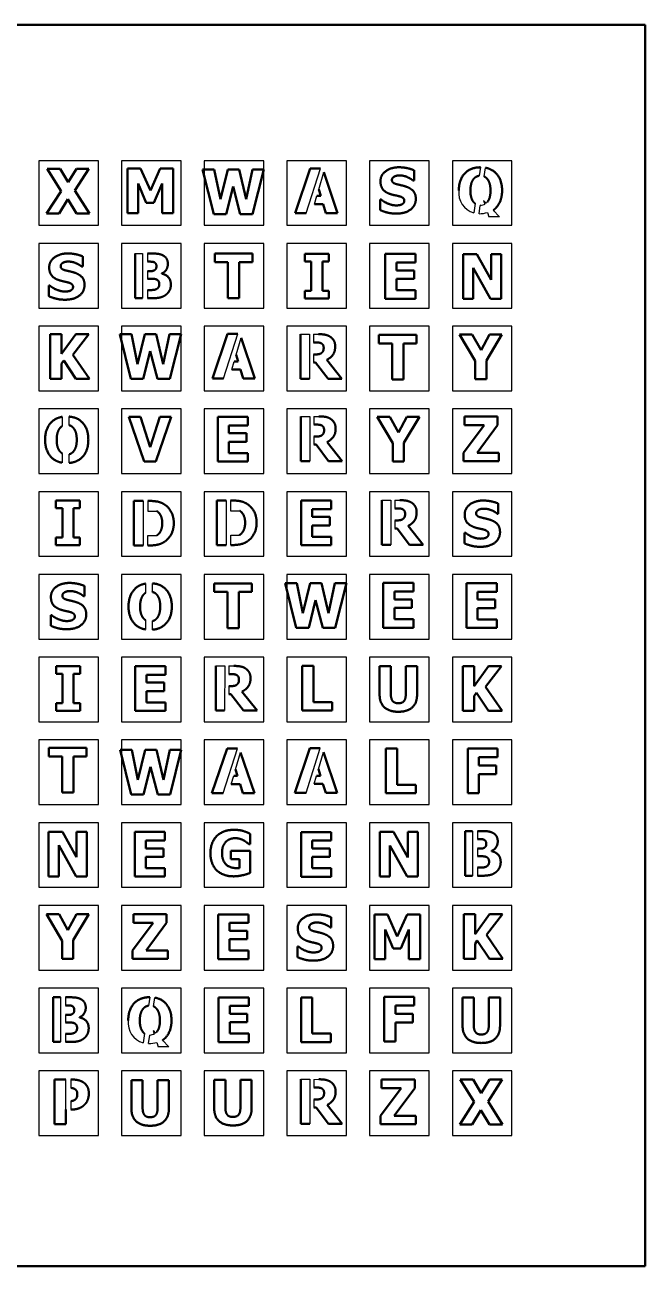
# Model space of a CAD drawing. Header units: millimetres. Extents: x -159 to 341, y 15 to 515.
# Drawn here: x 90.9 to 340.9, y 14.7 to 514.7 of the extents above; entities that cross this region are included whole.
import ezdxf

# ---------------------------------------------------------------- set-up
doc = ezdxf.new("R2010")
doc.units = ezdxf.units.MM
doc.layers.add('Visible (ANSI)', color=7, linetype='Continuous', lineweight=50)

# ---------------------------------------------------------------- blocks, each defined once
blk = doc.blocks.new('*U12')
blk.add_lwpolyline([(-12, -13), (12, -13), (12, 13), (-12, 13)], close=True)
blk = doc.blocks.new('*U13')
at = {"color": 0, "linetype": 'ByBlock', "lineweight": -2, "transparency": 16777216}
for p in [(0, 0), (33.33, 0), (66.66, 0), (99.99, 0), (133.32, 0), (166.65, 0), (199.98, 0), (233.31, 0), (266.64, 0), (299.97, 0), (333.3, 0), (366.63, 0), (0, -33.33), (33.33, -33.33), (66.66, -33.33), (99.99, -33.33), (133.32, -33.33), (166.65, -33.33), (199.98, -33.33), (233.31, -33.33), (266.64, -33.33), (299.97, -33.33), (333.3, -33.33), (366.63, -33.33), (0, -66.66), (33.33, -66.66), (66.66, -66.66), (99.99, -66.66), (133.32, -66.66), (166.65, -66.66), (199.98, -66.66), (233.31, -66.66), (266.64, -66.66), (299.97, -66.66), (333.3, -66.66), (366.63, -66.66), (0, -99.99), (33.33, -99.99), (66.66, -99.99), (99.99, -99.99), (133.32, -99.99), (166.65, -99.99), (199.98, -99.99), (233.31, -99.99), (266.64, -99.99), (299.97, -99.99), (333.3, -99.99), (366.63, -99.99), (0, -133.32), (33.33, -133.32), (66.66, -133.32), (99.99, -133.32), (133.32, -133.32), (166.65, -133.32), (199.98, -133.32), (233.31, -133.32), (266.64, -133.32), (299.97, -133.32), (333.3, -133.32), (366.63, -133.32), (0, -166.65), (33.33, -166.65), (66.66, -166.65), (99.99, -166.65), (133.32, -166.65), (166.65, -166.65), (199.98, -166.65), (233.31, -166.65), (266.64, -166.65), (299.97, -166.65), (333.3, -166.65), (366.63, -166.65), (0, -199.98), (33.33, -199.98), (66.66, -199.98), (99.99, -199.98), (133.32, -199.98), (166.65, -199.98), (199.98, -199.98), (233.31, -199.98), (266.64, -199.98), (299.97, -199.98), (333.3, -199.98), (366.63, -199.98), (0, -233.31), (33.33, -233.31), (66.66, -233.31), (99.99, -233.31), (133.32, -233.31), (166.65, -233.31), (199.98, -233.31), (233.31, -233.31), (266.64, -233.31), (299.97, -233.31), (333.3, -233.31), (366.63, -233.31), (0, -266.64), (33.33, -266.64), (66.66, -266.64), (99.99, -266.64), (133.32, -266.64), (166.65, -266.64), (199.98, -266.64), (233.31, -266.64), (266.64, -266.64), (299.97, -266.64), (333.3, -266.64), (366.63, -266.64), (0, -299.97), (33.33, -299.97), (66.66, -299.97), (99.99, -299.97), (133.32, -299.97), (166.65, -299.97), (199.98, -299.97), (233.31, -299.97), (266.64, -299.97), (299.97, -299.97), (333.3, -299.97), (366.63, -299.97), (0, -333.3), (33.33, -333.3), (66.66, -333.3), (99.99, -333.3), (133.32, -333.3), (166.65, -333.3), (199.98, -333.3), (233.31, -333.3), (266.64, -333.3), (299.97, -333.3), (333.3, -333.3), (366.63, -333.3), (0, -366.63), (33.33, -366.63), (66.66, -366.63), (99.99, -366.63), (133.32, -366.63), (166.65, -366.63), (199.98, -366.63), (233.31, -366.63), (266.64, -366.63), (299.97, -366.63), (333.3, -366.63), (366.63, -366.63)]:
    blk.add_blockref('*U12', p, dxfattribs=at)

msp = doc.modelspace()

# ---------------------------------------------------------------- linework, layer by layer
for p, q in [((204.33, 438.84), (210.05, 456.84)), ((209.33, 448.39), (211.34, 455.29)), ((274.51, 457.31), (274, 453.88)), ((274.51, 457.31), (274.51, 457.31)), ((274.51, 457.31), (274.51, 457.31)), ((276.01, 453.6), (276.49, 457.14)), ((207.61, 442.51), (208.57, 445.78)), ((205.46, 442.51), (205.49, 442.51)), ((272.35, 442.67), (271.8, 438.94)), ((274, 438.61), (274.45, 441.96)), ((274.45, 441.96), (275.95, 442.37)), ((275.8, 443.95), (276.83, 442.88)), ((275.8, 443.95), (275.8, 443.95)), ((275.8, 443.95), (276.27, 442.46)), ((275.95, 442.37), (276.27, 442.46)), ((277.35, 443.38), (276.83, 442.88)), ((277.34, 439.13), (277.93, 437.31)), ((282.19, 437.31), (277.93, 437.31)), ((279.61, 439.99), (282.19, 437.31)), ((135.36, 422.59), (138.35, 422.59)), ((138.35, 422.59), (138.35, 404.59)), ((140.36, 422.59), (140.36, 419.31)), ((140.36, 415.49), (140.36, 412.41)), ((140.36, 407.87), (140.36, 404.59)), ((171.03, 372.18), (176.75, 390.18)), ((201.97, 390.09), (205.61, 390.09)), ((205.61, 390.09), (205.56, 372.09)), ((207.23, 390.06), (209.21, 390.09)), ((207.23, 390.06), (207.23, 386.78)), ((176.03, 381.73), (178.04, 388.63)), ((207.23, 381.93), (207.23, 378.7)), ((172.17, 375.86), (172.2, 375.86)), ((174.31, 375.86), (175.27, 379.12)), ((202.14, 356.99), (205.78, 356.99)), ((205.78, 356.99), (205.73, 338.99)), ((207.4, 356.96), (209.38, 356.99)), ((207.4, 356.96), (207.4, 353.68)), ((207.4, 348.84), (207.4, 345.6)), ((134.88, 322.96), (138.64, 322.96)), ((138.64, 322.96), (138.64, 304.96)), ((140.45, 322.96), (140.45, 318.82)), ((168.26, 323.13), (172.02, 323.13)), ((172.02, 323.13), (172.02, 305.13)), ((173.84, 323.13), (173.84, 318.99)), ((234.8, 323.23), (238.44, 323.23)), ((238.44, 323.23), (238.38, 305.23)), ((240.06, 323.2), (242.03, 323.23)), ((240.06, 323.2), (240.06, 319.92)), ((140.45, 318.82), (144.12, 318.82)), ((173.84, 318.99), (177.5, 318.99)), ((240.06, 315.08), (240.06, 311.84)), ((140.51, 308.94), (144.04, 309.03)), ((140.51, 304.96), (140.51, 308.94)), ((173.89, 309.11), (177.42, 309.2)), ((173.89, 305.13), (173.89, 309.11)), ((167.85, 256.47), (171.48, 256.47)), ((171.48, 256.47), (171.43, 238.47)), ((173.1, 256.45), (175.08, 256.47)), ((173.1, 256.45), (173.1, 253.16)), ((173.1, 248.32), (173.1, 245.08)), ((170.83, 205.19), (176.55, 223.19)), ((175.83, 214.74), (177.84, 221.64)), ((204.25, 205.33), (209.97, 223.33)), ((209.25, 214.88), (211.27, 221.78)), ((174.11, 208.87), (175.07, 212.14)), ((207.54, 209), (208.49, 212.27)), ((171.97, 208.87), (172, 208.87)), ((205.39, 209), (205.42, 209)), ((268.29, 189.98), (271.27, 189.98)), ((268.29, 189.98), (271.27, 189.98)), ((271.27, 189.98), (271.27, 171.98)), ((273.28, 189.98), (274.63, 189.98)), ((273.28, 189.98), (273.28, 186.7)), ((273.28, 182.88), (273.28, 179.8)), ((273.28, 175.26), (273.28, 171.98)), ((102.26, 123.01), (105.24, 123.01)), ((102.26, 123.01), (105.24, 123.01)), ((105.24, 123.01), (105.24, 105.01)), ((107.25, 123.01), (108.61, 123.01)), ((107.25, 123.01), (107.25, 119.73)), ((141.28, 123.04), (140.78, 119.61)), ((141.28, 123.04), (141.28, 123.04)), ((141.28, 123.04), (141.28, 123.04)), ((142.79, 119.33), (143.26, 122.87)), ((107.25, 115.91), (107.25, 112.83)), ((107.25, 108.29), (107.25, 105.01)), ((139.13, 108.4), (138.58, 104.67)), ((140.77, 104.34), (141.22, 107.69)), ((141.22, 107.69), (142.73, 108.1)), ((142.57, 109.68), (143.6, 108.61)), ((142.57, 109.68), (142.57, 109.68)), ((142.57, 109.68), (143.05, 108.18)), ((142.73, 108.1), (143.05, 108.18)), ((144.13, 109.11), (143.6, 108.61)), ((146.39, 105.72), (148.96, 103.04)), ((144.12, 104.86), (144.7, 103.04)), ((148.96, 103.04), (144.7, 103.04)), ((102.85, 89.88), (107.38, 89.88)), ((107.38, 77.78), (107.38, 89.88)), ((109.4, 89.88), (109.4, 86.5)), ((202.13, 89.97), (205.77, 89.97)), ((205.77, 89.97), (205.72, 71.97)), ((207.39, 89.94), (209.37, 89.97)), ((207.39, 89.94), (207.39, 86.66)), ((109.4, 81.17), (109.4, 77.78)), ((207.39, 81.81), (207.39, 78.57))]:
    msp.add_line(p, q)
for points in [[(105.98, 356.81), (105.98, 353.09)], [(108.75, 353.43), (108.75, 356.91)], [(105.98, 342.06), (105.98, 338.33)], [(108.75, 338.23), (108.75, 341.72)], [(139.6, 289.64), (139.6, 285.92)], [(142.38, 286.25), (142.38, 289.74)], [(139.6, 274.89), (139.6, 271.16)], [(142.38, 271.06), (142.38, 274.54)]]:
    msp.add_lwpolyline(points)
for centre, radius, start, end in [((274.15, 447.01), 8.4, 173.7034, 253.7445), ((273.52, 452.66), 14.06, 271.9589, 285.7799), ((140.93, 112.74), 8.4, 173.7034, 253.7445), ((140.29, 118.39), 14.06, 271.9589, 285.7799)]:
    msp.add_arc(centre, radius, start, end)
at = {"layer": 'Visible (ANSI)'}
for p, q in [((340.9, 514.7), (-159.1, 514.7)), ((340.9, 14.7), (340.9, 514.7)), ((105.53, 447.76), (99.91, 456.7)), ((99.91, 456.7), (105.13, 456.7)), ((105.13, 456.7), (108.39, 451.26)), ((108.39, 451.26), (111.73, 456.7)), ((116.73, 456.7), (111.08, 447.95)), ((111.73, 456.7), (116.73, 456.7)), ((132.31, 438.83), (132.31, 456.83)), ((132.31, 456.83), (137.52, 456.83)), ((137.52, 456.83), (141.52, 447.94)), ((141.52, 447.94), (145.48, 456.83)), ((145.48, 456.83), (150.69, 456.83)), ((150.69, 456.83), (150.69, 438.83)), ((167.1, 438.49), (162.55, 456.49)), ((162.55, 456.49), (167.25, 456.49)), ((167.25, 456.49), (169.73, 444.44)), ((169.73, 444.44), (172.73, 456.49)), ((172.73, 456.49), (177.22, 456.49)), ((177.22, 456.49), (180.08, 444.43)), ((180.08, 444.43), (182.68, 456.49)), ((182.68, 456.49), (187.26, 456.49)), ((187.26, 456.49), (182.71, 438.49)), ((199.8, 438.84), (205.89, 456.84)), ((205.89, 456.84), (210.05, 456.84)), ((211.34, 455.29), (216.9, 438.84)), ((247.74, 456.11), (247.74, 451.99)), ((139.84, 443.06), (136.57, 450.76)), ((136.57, 450.76), (136.57, 438.83)), ((146.2, 450.76), (142.93, 443.06)), ((146.2, 438.83), (146.2, 450.76)), ((247.74, 451.99), (247.35, 451.99)), ((99.68, 438.7), (105.53, 447.76)), ((111.08, 447.95), (116.92, 438.7)), ((174.86, 449.62), (172.08, 438.49)), ((177.75, 438.49), (174.86, 449.62)), ((208.57, 445.78), (210.13, 445.78)), ((210.13, 445.78), (209.33, 448.39)), ((108.23, 444.43), (104.68, 438.7)), ((111.7, 438.7), (108.23, 444.43)), ((142.93, 443.06), (139.84, 443.06)), ((205.49, 442.51), (205.46, 442.51)), ((211.12, 442.51), (207.61, 442.51)), ((212.25, 438.84), (211.12, 442.51)), ((234.12, 440.06), (234.12, 444.35)), ((234.12, 444.35), (234.53, 444.35)), ((104.68, 438.7), (99.68, 438.7)), ((116.92, 438.7), (111.7, 438.7)), ((136.57, 438.83), (132.31, 438.83)), ((150.69, 438.83), (146.2, 438.83)), ((172.08, 438.49), (167.1, 438.49)), ((182.71, 438.49), (177.75, 438.49)), ((204.33, 438.84), (199.8, 438.84)), ((216.9, 438.84), (212.25, 438.84)), ((114.25, 421.41), (114.25, 417.29)), ((135.36, 404.59), (135.36, 422.59)), ((140.36, 422.59), (141.71, 422.59)), ((167.46, 419.11), (167.46, 422.54)), ((167.46, 422.54), (182.63, 422.54)), ((182.63, 422.54), (182.63, 419.11)), ((203.74, 422.47), (213.43, 422.47)), ((203.74, 419.34), (203.74, 422.47)), ((213.43, 422.47), (213.43, 419.34)), ((236.18, 404.4), (236.18, 422.4)), ((236.18, 422.4), (248.35, 422.4)), ((248.35, 422.4), (248.35, 418.97)), ((267.49, 422.28), (273.03, 422.28)), ((267.49, 404.28), (267.49, 422.28)), ((273.03, 422.28), (278.78, 411.96)), ((278.78, 411.96), (278.78, 422.28)), ((278.78, 422.28), (282.91, 422.28)), ((282.91, 422.28), (282.91, 404.28)), ((114.25, 417.29), (113.86, 417.29)), ((140.36, 415.49), (140.43, 415.49)), ((172.78, 419.11), (167.46, 419.11)), ((172.78, 404.54), (172.78, 419.11)), ((182.63, 419.11), (177.31, 419.11)), ((177.31, 419.11), (177.31, 404.54)), ((206.33, 419.34), (203.74, 419.34)), ((206.33, 407.61), (206.33, 419.34)), ((213.43, 419.34), (210.85, 419.34)), ((210.85, 419.34), (210.85, 407.61)), ((248.35, 418.97), (240.68, 418.97)), ((240.68, 418.97), (240.68, 415.8)), ((240.68, 415.8), (247.75, 415.8)), ((247.75, 415.8), (247.75, 412.38)), ((278.56, 404.28), (271.62, 416.82)), ((271.62, 416.82), (271.62, 404.28)), ((140.69, 412.41), (140.36, 412.41)), ((146.07, 414.55), (146.07, 414.47)), ((247.75, 412.38), (240.68, 412.38)), ((240.68, 412.38), (240.68, 407.82)), ((100.62, 405.36), (100.62, 409.65)), ((100.62, 409.65), (101.03, 409.65)), ((203.74, 404.47), (203.74, 407.61)), ((203.74, 407.61), (206.33, 407.61)), ((210.85, 407.61), (213.43, 407.61)), ((213.43, 407.61), (213.43, 404.47)), ((240.68, 407.82), (248.35, 407.82)), ((248.35, 407.82), (248.35, 404.4)), ((138.35, 404.59), (135.36, 404.59)), ((142.55, 404.59), (140.36, 404.59)), ((177.31, 404.54), (172.78, 404.54)), ((213.43, 404.47), (203.74, 404.47)), ((248.35, 404.4), (236.18, 404.4)), ((271.62, 404.28), (267.49, 404.28)), ((282.91, 404.28), (278.56, 404.28)), ((101.17, 390.16), (105.69, 390.16)), ((101.17, 372.16), (101.17, 390.16)), ((105.69, 390.16), (105.69, 382.13)), ((105.69, 382.13), (111.47, 390.16)), ((116.68, 390.16), (110.26, 381.81)), ((111.47, 390.16), (116.68, 390.16)), ((129.14, 390.1), (133.83, 390.1)), ((133.69, 372.1), (129.14, 390.1)), ((133.83, 390.1), (136.31, 378.06)), ((136.31, 378.06), (139.32, 390.1)), ((139.32, 390.1), (143.81, 390.1)), ((143.81, 390.1), (146.67, 378.04)), ((146.67, 378.04), (149.27, 390.1)), ((149.27, 390.1), (153.85, 390.1)), ((153.85, 390.1), (149.29, 372.1)), ((166.51, 372.18), (172.59, 390.18)), ((172.59, 390.18), (176.75, 390.18)), ((201.97, 372.09), (201.97, 390.09)), ((272.4, 379.31), (266.08, 390.02)), ((266.08, 390.02), (271.23, 390.02)), ((271.23, 390.02), (274.75, 383.6)), ((274.75, 383.6), (278.15, 390.02)), ((283.13, 390.02), (276.92, 379.53)), ((278.15, 390.02), (283.13, 390.02)), ((178.04, 388.63), (183.6, 372.18)), ((207.98, 386.78), (207.23, 386.78)), ((233.6, 386.39), (233.6, 389.82)), ((233.6, 389.82), (248.77, 389.82)), ((238.92, 386.39), (233.6, 386.39)), ((238.92, 371.82), (238.92, 386.39)), ((248.77, 386.39), (243.45, 386.39)), ((243.45, 386.39), (243.45, 371.82)), ((248.77, 389.82), (248.77, 386.39)), ((110.26, 381.81), (116.94, 372.16)), ((141.45, 383.23), (138.66, 372.1)), ((144.34, 372.1), (141.45, 383.23)), ((176.83, 379.12), (176.03, 381.73)), ((207.23, 381.93), (207.77, 381.93)), ((106.58, 379.47), (105.69, 378.25)), ((105.69, 378.25), (105.69, 372.16)), ((111.47, 372.16), (106.58, 379.47)), ((172.2, 375.86), (172.17, 375.86)), ((177.83, 375.86), (174.31, 375.86)), ((175.27, 379.12), (176.83, 379.12)), ((178.95, 372.18), (177.83, 375.86)), ((208.1, 378.7), (207.23, 378.7)), ((213.1, 372.09), (208.1, 378.7)), ((212.55, 379.75), (218.6, 372.09)), ((272.4, 372.02), (272.4, 379.31)), ((276.92, 379.53), (276.92, 372.02)), ((105.69, 372.16), (101.17, 372.16)), ((116.94, 372.16), (111.47, 372.16)), ((138.66, 372.1), (133.69, 372.1)), ((149.29, 372.1), (144.34, 372.1)), ((171.03, 372.18), (166.51, 372.18)), ((183.6, 372.18), (178.95, 372.18)), ((205.56, 372.09), (201.97, 372.09)), ((218.6, 372.09), (213.1, 372.09)), ((243.45, 371.82), (238.92, 371.82)), ((276.92, 372.02), (272.4, 372.02)), ((132.85, 356.75), (137.53, 356.75)), ((139.03, 338.75), (132.85, 356.75)), ((137.53, 356.75), (141.45, 344.54)), ((141.45, 344.54), (145.36, 356.75)), ((149.93, 356.75), (143.74, 338.75)), ((145.36, 356.75), (149.93, 356.75)), ((168.68, 338.8), (168.68, 356.8)), ((168.68, 356.8), (180.84, 356.8)), ((180.84, 356.8), (180.84, 353.37)), ((202.14, 338.99), (202.14, 356.99)), ((239.16, 346.17), (232.84, 356.87)), ((232.84, 356.87), (237.99, 356.87)), ((237.99, 356.87), (241.51, 350.46)), ((241.51, 350.46), (244.9, 356.87)), ((249.89, 356.87), (243.68, 346.39)), ((244.9, 356.87), (249.89, 356.87)), ((268.09, 356.89), (281.44, 356.89)), ((268.09, 353.46), (268.09, 356.89)), ((281.44, 356.89), (281.44, 353.46)), ((180.84, 353.37), (173.17, 353.37)), ((173.17, 353.37), (173.17, 350.2)), ((173.17, 350.2), (180.25, 350.2)), ((180.25, 350.2), (180.25, 346.77)), ((208.15, 353.68), (207.4, 353.68)), ((267.65, 342.26), (275.95, 353.46)), ((275.95, 353.46), (268.09, 353.46)), ((281.44, 353.46), (273.17, 342.32)), ((180.25, 346.77), (173.17, 346.77)), ((173.17, 346.77), (173.17, 342.22)), ((207.4, 348.84), (207.93, 348.84)), ((208.27, 345.6), (207.4, 345.6)), ((213.27, 338.99), (208.27, 345.6)), ((212.72, 346.65), (218.77, 338.99)), ((239.16, 338.87), (239.16, 346.17)), ((243.68, 346.39), (243.68, 338.87)), ((173.17, 342.22), (180.84, 342.22)), ((180.84, 342.22), (180.84, 338.8)), ((267.65, 338.89), (267.65, 342.26)), ((273.17, 342.32), (281.92, 342.32)), ((281.92, 342.32), (281.92, 338.89)), ((143.74, 338.75), (139.03, 338.75)), ((180.84, 338.8), (168.68, 338.8)), ((205.73, 338.99), (202.14, 338.99)), ((218.77, 338.99), (213.27, 338.99)), ((243.68, 338.87), (239.16, 338.87)), ((281.92, 338.89), (267.65, 338.89)), ((103.44, 323.1), (113.13, 323.1)), ((103.44, 319.97), (103.44, 323.1)), ((113.13, 323.1), (113.13, 319.97)), ((134.88, 304.96), (134.88, 322.96)), ((134.88, 322.96), (138.64, 322.96)), ((168.26, 305.13), (168.26, 323.13)), ((168.26, 323.13), (172.02, 323.13)), ((202.23, 305.07), (202.23, 323.07)), ((202.23, 323.07), (214.4, 323.07)), ((214.4, 323.07), (214.4, 319.64)), ((234.8, 305.23), (234.8, 323.23)), ((281.68, 321.88), (281.68, 317.77)), ((106.02, 319.97), (103.44, 319.97)), ((106.02, 308.24), (106.02, 319.97)), ((113.13, 319.97), (110.55, 319.97)), ((110.55, 319.97), (110.55, 308.24)), ((214.4, 319.64), (206.73, 319.64)), ((206.73, 319.64), (206.73, 316.47)), ((206.73, 316.47), (213.8, 316.47)), ((213.8, 316.47), (213.8, 313.04)), ((240.81, 319.92), (240.06, 319.92)), ((240.06, 315.08), (240.59, 315.08)), ((281.68, 317.77), (281.29, 317.77)), ((213.8, 313.04), (206.73, 313.04)), ((206.73, 313.04), (206.73, 308.49)), ((240.92, 311.84), (240.06, 311.84)), ((245.93, 305.23), (240.92, 311.84)), ((245.37, 312.89), (251.43, 305.23)), ((268.06, 305.84), (268.06, 310.12)), ((268.06, 310.12), (268.47, 310.12)), ((103.44, 305.1), (103.44, 308.24)), ((103.44, 308.24), (106.02, 308.24)), ((113.13, 305.1), (103.44, 305.1)), ((110.55, 308.24), (113.13, 308.24)), ((113.13, 308.24), (113.13, 305.1)), ((172.02, 305.13), (168.26, 305.13)), ((214.4, 305.07), (202.23, 305.07)), ((206.73, 308.49), (214.4, 308.49)), ((214.4, 308.49), (214.4, 305.07)), ((238.38, 305.23), (234.8, 305.23)), ((251.43, 305.23), (245.93, 305.23)), ((138.64, 304.96), (134.88, 304.96)), ((114.95, 288.69), (114.95, 284.58)), ((167.27, 286.28), (167.27, 289.71)), ((167.27, 289.71), (182.44, 289.71)), ((172.59, 286.28), (167.27, 286.28)), ((172.59, 271.71), (172.59, 286.28)), ((182.44, 286.28), (177.12, 286.28)), ((177.12, 286.28), (177.12, 271.71)), ((182.44, 289.71), (182.44, 286.28)), ((195.76, 289.84), (200.46, 289.84)), ((200.31, 271.84), (195.76, 289.84)), ((200.46, 289.84), (202.94, 277.79)), ((202.94, 277.79), (205.94, 289.84)), ((205.94, 289.84), (210.44, 289.84)), ((210.44, 289.84), (213.3, 277.78)), ((213.3, 277.78), (215.89, 289.84)), ((215.89, 289.84), (220.47, 289.84)), ((220.47, 289.84), (215.92, 271.84)), ((235.33, 271.88), (235.33, 289.88)), ((235.33, 289.88), (247.5, 289.88)), ((247.5, 286.45), (239.83, 286.45)), ((239.83, 286.45), (239.83, 283.28)), ((247.5, 289.88), (247.5, 286.45)), ((268.88, 271.78), (268.88, 289.78)), ((268.88, 289.78), (281.05, 289.78)), ((281.05, 286.35), (273.37, 286.35)), ((273.37, 286.35), (273.37, 283.18)), ((281.05, 289.78), (281.05, 286.35)), ((114.95, 284.58), (114.55, 284.58)), ((208.07, 282.97), (205.29, 271.84)), ((210.96, 271.84), (208.07, 282.97)), ((239.83, 283.28), (246.9, 283.28)), ((246.9, 283.28), (246.9, 279.86)), ((273.37, 283.18), (280.45, 283.18)), ((280.45, 283.18), (280.45, 279.76)), ((101.32, 272.65), (101.32, 276.94)), ((101.32, 276.94), (101.73, 276.94)), ((246.9, 279.86), (239.83, 279.86)), ((239.83, 279.86), (239.83, 275.31)), ((239.83, 275.31), (247.5, 275.31)), ((247.5, 275.31), (247.5, 271.88)), ((280.45, 279.76), (273.37, 279.76)), ((273.37, 279.76), (273.37, 275.2)), ((273.37, 275.2), (281.05, 275.2)), ((281.05, 275.2), (281.05, 271.78)), ((177.12, 271.71), (172.59, 271.71)), ((205.29, 271.84), (200.31, 271.84)), ((215.92, 271.84), (210.96, 271.84)), ((247.5, 271.88), (235.33, 271.88)), ((281.05, 271.78), (268.88, 271.78)), ((103.47, 256.39), (113.15, 256.39)), ((103.47, 253.25), (103.47, 256.39)), ((113.15, 256.39), (113.15, 253.25)), ((135.42, 238.37), (135.42, 256.37)), ((135.42, 256.37), (147.59, 256.37)), ((147.59, 256.37), (147.59, 252.94)), ((167.85, 238.47), (167.85, 256.47)), ((202.72, 238.5), (202.72, 256.5)), ((202.72, 256.5), (207.24, 256.5)), ((207.24, 256.5), (207.24, 241.92)), ((233.88, 244.9), (233.88, 256.39)), ((233.88, 256.39), (238.41, 256.39)), ((238.41, 256.39), (238.41, 245.16)), ((244.44, 245.16), (244.44, 256.39)), ((244.44, 256.39), (248.97, 256.39)), ((248.97, 256.39), (248.97, 244.91)), ((267.47, 256.39), (271.99, 256.39)), ((267.47, 238.39), (267.47, 256.39)), ((271.99, 256.39), (271.99, 248.35)), ((271.99, 248.35), (277.77, 256.39)), ((282.98, 256.39), (276.56, 248.03)), ((277.77, 256.39), (282.98, 256.39)), ((106.05, 253.25), (103.47, 253.25)), ((106.05, 241.52), (106.05, 253.25)), ((113.15, 253.25), (110.57, 253.25)), ((110.57, 253.25), (110.57, 241.52)), ((147.59, 252.94), (139.92, 252.94)), ((139.92, 252.94), (139.92, 249.77)), ((173.86, 253.16), (173.1, 253.16)), ((139.92, 249.77), (146.99, 249.77)), ((146.99, 246.35), (139.92, 246.35)), ((139.92, 246.35), (139.92, 241.8)), ((146.99, 249.77), (146.99, 246.35)), ((173.1, 248.32), (173.64, 248.32)), ((173.97, 245.08), (173.1, 245.08)), ((178.98, 238.47), (173.97, 245.08)), ((178.42, 246.13), (184.47, 238.47)), ((272.88, 245.7), (271.99, 244.47)), ((277.77, 238.39), (272.88, 245.7)), ((276.56, 248.03), (283.24, 238.39)), ((103.47, 238.39), (103.47, 241.52)), ((103.47, 241.52), (106.05, 241.52)), ((110.57, 241.52), (113.15, 241.52)), ((113.15, 241.52), (113.15, 238.39)), ((139.92, 241.8), (147.59, 241.8)), ((147.59, 241.8), (147.59, 238.37)), ((207.24, 241.92), (214.72, 241.92)), ((214.72, 241.92), (214.72, 238.5)), ((271.99, 244.47), (271.99, 238.39)), ((113.15, 238.39), (103.47, 238.39)), ((147.59, 238.37), (135.42, 238.37)), ((171.43, 238.47), (167.85, 238.47)), ((184.47, 238.47), (178.98, 238.47)), ((214.72, 238.5), (202.72, 238.5)), ((271.99, 238.39), (267.47, 238.39)), ((283.24, 238.39), (277.77, 238.39)), ((100.64, 220.01), (100.64, 223.44)), ((100.64, 223.44), (115.81, 223.44)), ((105.96, 220.01), (100.64, 220.01)), ((105.96, 205.44), (105.96, 220.01)), ((115.81, 220.01), (110.48, 220.01)), ((110.48, 220.01), (110.48, 205.44)), ((115.81, 223.44), (115.81, 220.01)), ((129.26, 222.65), (133.96, 222.65)), ((133.81, 204.65), (129.26, 222.65)), ((133.96, 222.65), (136.44, 210.6)), ((136.44, 210.6), (139.44, 222.65)), ((139.44, 222.65), (143.94, 222.65)), ((143.94, 222.65), (146.8, 210.59)), ((146.8, 210.59), (149.39, 222.65)), ((149.39, 222.65), (153.97, 222.65)), ((153.97, 222.65), (149.42, 204.65)), ((166.31, 205.19), (172.39, 223.19)), ((172.39, 223.19), (176.55, 223.19)), ((177.84, 221.64), (183.4, 205.19)), ((199.73, 205.33), (205.81, 223.33)), ((205.81, 223.33), (209.97, 223.33)), ((211.27, 221.78), (216.83, 205.33)), ((236.41, 205.18), (236.41, 223.18)), ((236.41, 223.18), (240.93, 223.18)), ((240.93, 223.18), (240.93, 208.61)), ((269.38, 205.18), (269.38, 223.18)), ((269.38, 223.18), (281.43, 223.18)), ((281.43, 223.18), (281.43, 219.75)), ((141.57, 215.78), (138.79, 204.65)), ((144.46, 204.65), (141.57, 215.78)), ((281.43, 219.75), (273.88, 219.75)), ((273.88, 219.75), (273.88, 216.35)), ((273.88, 216.35), (280.83, 216.35)), ((280.83, 216.35), (280.83, 212.92)), ((175.07, 212.14), (176.63, 212.14)), ((176.63, 212.14), (175.83, 214.74)), ((208.49, 212.27), (210.06, 212.27)), ((210.06, 212.27), (209.25, 214.88)), ((273.88, 212.92), (273.88, 205.18)), ((280.83, 212.92), (273.88, 212.92)), ((110.48, 205.44), (105.96, 205.44)), ((170.83, 205.19), (166.31, 205.19)), ((172, 208.87), (171.97, 208.87)), ((177.62, 208.87), (174.11, 208.87)), ((178.75, 205.19), (177.62, 208.87)), ((183.4, 205.19), (178.75, 205.19)), ((204.25, 205.33), (199.73, 205.33)), ((205.42, 209), (205.39, 209)), ((211.05, 209), (207.54, 209)), ((212.17, 205.33), (211.05, 209)), ((216.83, 205.33), (212.17, 205.33)), ((248.42, 205.18), (236.41, 205.18)), ((240.93, 208.61), (248.42, 208.61)), ((248.42, 208.61), (248.42, 205.18)), ((273.88, 205.18), (269.38, 205.18)), ((138.79, 204.65), (133.81, 204.65)), ((149.42, 204.65), (144.46, 204.65)), ((100.5, 189.71), (106.04, 189.71)), ((100.5, 171.71), (100.5, 189.71)), ((106.04, 189.71), (111.79, 179.39)), ((111.79, 179.39), (111.79, 189.71)), ((111.79, 189.71), (115.92, 189.71)), ((115.92, 189.71), (115.92, 171.71)), ((135.21, 171.59), (135.21, 189.59)), ((135.21, 189.59), (147.38, 189.59)), ((147.38, 186.17), (139.7, 186.17)), ((139.7, 186.17), (139.7, 183)), ((147.38, 189.59), (147.38, 186.17)), ((181.71, 188.86), (181.71, 184.63)), ((202.23, 171.55), (202.23, 189.55)), ((202.23, 189.55), (214.4, 189.55)), ((214.4, 186.12), (206.72, 186.12)), ((206.72, 186.12), (206.72, 182.95)), ((214.4, 189.55), (214.4, 186.12)), ((233.9, 189.64), (239.45, 189.64)), ((233.9, 171.64), (233.9, 189.64)), ((239.45, 189.64), (245.19, 179.33)), ((245.19, 179.33), (245.19, 189.64)), ((245.19, 189.64), (249.32, 189.64)), ((249.32, 189.64), (249.32, 171.64)), ((268.29, 171.98), (268.29, 189.98)), ((268.29, 189.98), (271.27, 189.98)), ((273.28, 189.98), (274.63, 189.98)), ((111.57, 171.71), (104.63, 184.25)), ((104.63, 184.25), (104.63, 171.71)), ((139.7, 183), (146.78, 183)), ((146.78, 183), (146.78, 179.57)), ((173.92, 178.62), (173.92, 181.99)), ((173.92, 181.99), (181.78, 181.99)), ((181.71, 184.63), (181.3, 184.63)), ((181.78, 181.99), (181.78, 173.12)), ((206.72, 182.95), (213.8, 182.95)), ((213.8, 182.95), (213.8, 179.52)), ((244.97, 171.64), (238.03, 184.18)), ((238.03, 184.18), (238.03, 171.64)), ((273.28, 182.88), (273.35, 182.88)), ((279, 181.94), (279, 181.86)), ((146.78, 179.57), (139.7, 179.57)), ((139.7, 179.57), (139.7, 175.02)), ((139.7, 175.02), (147.38, 175.02)), ((147.38, 175.02), (147.38, 171.59)), ((177.41, 178.62), (173.92, 178.62)), ((177.41, 175.08), (177.41, 178.62)), ((213.8, 179.52), (206.72, 179.52)), ((206.72, 179.52), (206.72, 174.97)), ((273.61, 179.8), (273.28, 179.8)), ((104.63, 171.71), (100.5, 171.71)), ((115.92, 171.71), (111.57, 171.71)), ((147.38, 171.59), (135.21, 171.59)), ((214.4, 171.55), (202.23, 171.55)), ((206.72, 174.97), (214.4, 174.97)), ((214.4, 174.97), (214.4, 171.55)), ((238.03, 171.64), (233.9, 171.64)), ((249.32, 171.64), (244.97, 171.64)), ((271.27, 171.98), (268.29, 171.98)), ((275.48, 171.98), (273.28, 171.98)), ((105.93, 145.78), (99.61, 156.49)), ((99.61, 156.49), (104.76, 156.49)), ((104.76, 156.49), (108.28, 150.07)), ((108.28, 150.07), (111.68, 156.49)), ((116.67, 156.49), (110.45, 146)), ((111.68, 156.49), (116.67, 156.49)), ((134.72, 156.48), (148.06, 156.48)), ((134.72, 153.05), (134.72, 156.48)), ((148.06, 156.48), (148.06, 153.05)), ((168.87, 138.4), (168.87, 156.4)), ((168.87, 156.4), (181.04, 156.4)), ((181.04, 156.4), (181.04, 152.97)), ((214.42, 155.2), (214.42, 151.09)), ((231.81, 138.38), (231.81, 156.38)), ((231.81, 156.38), (237.02, 156.38)), ((237.02, 156.38), (241.01, 147.5)), ((241.01, 147.5), (244.98, 156.38)), ((244.98, 156.38), (250.19, 156.38)), ((250.19, 156.38), (250.19, 138.38)), ((267.83, 156.51), (272.35, 156.51)), ((267.83, 138.51), (267.83, 156.51)), ((272.35, 156.51), (272.35, 148.48)), ((272.35, 148.48), (278.13, 156.51)), ((283.34, 156.51), (276.92, 148.16)), ((278.13, 156.51), (283.34, 156.51)), ((134.28, 141.85), (142.58, 153.05)), ((142.58, 153.05), (134.72, 153.05)), ((148.06, 153.05), (139.79, 141.91)), ((181.04, 152.97), (173.36, 152.97)), ((173.36, 152.97), (173.36, 149.81)), ((214.42, 151.09), (214.03, 151.09)), ((239.33, 142.61), (236.07, 150.31)), ((236.07, 150.31), (236.07, 138.38)), ((245.69, 150.31), (242.43, 142.61)), ((245.69, 138.38), (245.69, 150.31)), ((105.93, 138.49), (105.93, 145.78)), ((110.45, 146), (110.45, 138.49)), ((173.36, 149.81), (180.44, 149.81)), ((180.44, 146.38), (173.36, 146.38)), ((173.36, 146.38), (173.36, 141.83)), ((180.44, 149.81), (180.44, 146.38)), ((273.24, 145.82), (272.35, 144.6)), ((278.13, 138.51), (273.24, 145.82)), ((276.92, 148.16), (283.6, 138.51)), ((134.28, 138.48), (134.28, 141.85)), ((139.79, 141.91), (148.55, 141.91)), ((148.55, 141.91), (148.55, 138.48)), ((173.36, 141.83), (181.04, 141.83)), ((181.04, 141.83), (181.04, 138.4)), ((200.8, 139.16), (200.8, 143.44)), ((200.8, 143.44), (201.21, 143.44)), ((242.43, 142.61), (239.33, 142.61)), ((272.35, 144.6), (272.35, 138.51)), ((110.45, 138.49), (105.93, 138.49)), ((148.55, 138.48), (134.28, 138.48)), ((181.04, 138.4), (168.87, 138.4)), ((236.07, 138.38), (231.81, 138.38)), ((250.19, 138.38), (245.69, 138.38)), ((272.35, 138.51), (267.83, 138.51)), ((283.6, 138.51), (278.13, 138.51)), ((102.26, 105.01), (102.26, 123.01)), ((102.26, 123.01), (105.24, 123.01)), ((107.25, 123.01), (108.61, 123.01)), ((168.98, 104.98), (168.98, 122.98)), ((168.98, 122.98), (181.14, 122.98)), ((181.14, 122.98), (181.14, 119.55)), ((202.24, 104.95), (202.24, 122.95)), ((202.24, 122.95), (206.76, 122.95)), ((206.76, 122.95), (206.76, 108.38)), ((235.78, 105.15), (235.78, 123.15)), ((235.78, 123.15), (247.83, 123.15)), ((247.83, 123.15), (247.83, 119.72)), ((267.32, 111.47), (267.32, 122.96)), ((267.32, 122.96), (271.84, 122.96)), ((271.84, 122.96), (271.84, 111.73)), ((277.88, 111.73), (277.88, 122.96)), ((277.88, 122.96), (282.4, 122.96)), ((282.4, 122.96), (282.4, 111.48)), ((107.25, 115.91), (107.32, 115.91)), ((181.14, 119.55), (173.47, 119.55)), ((173.47, 119.55), (173.47, 116.39)), ((173.47, 116.39), (180.54, 116.39)), ((180.54, 116.39), (180.54, 112.96)), ((247.83, 119.72), (240.27, 119.72)), ((240.27, 119.72), (240.27, 116.32)), ((240.27, 116.32), (247.23, 116.32)), ((247.23, 116.32), (247.23, 112.89)), ((107.58, 112.83), (107.25, 112.83)), ((112.97, 114.97), (112.97, 114.89)), ((180.54, 112.96), (173.47, 112.96)), ((173.47, 112.96), (173.47, 108.41)), ((240.27, 112.89), (240.27, 105.15)), ((247.23, 112.89), (240.27, 112.89)), ((105.24, 105.01), (102.26, 105.01)), ((109.45, 105.01), (107.25, 105.01)), ((173.47, 108.41), (181.14, 108.41)), ((181.14, 108.41), (181.14, 104.98)), ((206.76, 108.38), (214.24, 108.38)), ((214.24, 108.38), (214.24, 104.95)), ((240.27, 105.15), (235.78, 105.15)), ((181.14, 104.98), (168.98, 104.98)), ((214.24, 104.95), (202.24, 104.95)), ((102.85, 71.88), (102.85, 89.88)), ((102.85, 89.88), (107.38, 89.88)), ((109.4, 89.88), (109.84, 89.88)), ((133.86, 78.15), (133.86, 89.64)), ((133.86, 89.64), (138.38, 89.64)), ((138.38, 89.64), (138.38, 78.41)), ((144.42, 78.41), (144.42, 89.64)), ((144.42, 89.64), (148.95, 89.64)), ((148.95, 89.64), (148.95, 78.16)), ((167.22, 78.25), (167.22, 89.75)), ((167.22, 89.75), (171.74, 89.75)), ((171.74, 89.75), (171.74, 78.52)), ((177.78, 78.52), (177.78, 89.75)), ((177.78, 89.75), (182.3, 89.75)), ((182.3, 89.75), (182.3, 78.27)), ((202.13, 71.97), (202.13, 89.97)), ((208.14, 86.66), (207.39, 86.66)), ((234.22, 75.26), (242.52, 86.46)), ((234.66, 89.89), (248.01, 89.89)), ((234.66, 86.46), (234.66, 89.89)), ((242.52, 86.46), (234.66, 86.46)), ((248.01, 86.46), (239.74, 75.32)), ((248.01, 89.89), (248.01, 86.46)), ((266.4, 89.83), (271.62, 89.83)), ((272.01, 80.89), (266.4, 89.83)), ((271.62, 89.83), (274.87, 84.39)), ((274.87, 84.39), (278.21, 89.83)), ((283.21, 89.83), (277.57, 81.08)), ((278.21, 89.83), (283.21, 89.83)), ((207.39, 81.81), (207.92, 81.81)), ((266.16, 71.83), (272.01, 80.89)), ((277.57, 81.08), (283.4, 71.83)), ((107.38, 77.78), (107.38, 71.88)), ((109.74, 77.78), (109.4, 77.78)), ((208.26, 78.57), (207.39, 78.57)), ((213.26, 71.97), (208.26, 78.57)), ((212.71, 79.62), (218.76, 71.97)), ((234.22, 71.89), (234.22, 75.26)), ((239.74, 75.32), (248.49, 75.32)), ((248.49, 75.32), (248.49, 71.89)), ((274.71, 77.56), (271.17, 71.83)), ((278.18, 71.83), (274.71, 77.56)), ((107.38, 71.88), (102.85, 71.88)), ((205.72, 71.97), (202.13, 71.97)), ((218.76, 71.97), (213.26, 71.97)), ((248.49, 71.89), (234.22, 71.89)), ((271.17, 71.83), (266.16, 71.83)), ((283.4, 71.83), (278.18, 71.83)), ((-159.1, 14.7), (340.9, 14.7))]:
    msp.add_line(p, q, dxfattribs=at)
for points in [[(234.22, 451.66), (234.22, 454.18), (238.49, 457.32), (241.7, 457.32)], [(241.7, 457.32), (243.31, 457.32), (246.49, 456.66), (247.74, 456.11)], [(265.8, 447.93), (265.8, 452.26), (270.44, 457.31), (274.51, 457.31)], [(238.12, 446.57), (236.03, 447.3), (234.22, 449.79), (234.22, 451.66)], [(239.88, 453.63), (239.46, 453.44), (238.84, 452.68), (238.84, 452.21)], [(238.84, 452.21), (238.84, 451.51), (239.82, 450.71), (241.22, 450.39)], [(241.94, 454.04), (241.34, 454.04), (240.41, 453.86), (239.88, 453.63)], [(241.22, 450.39), (242.13, 450.19), (243.8, 449.79), (244.77, 449.46)], [(247.35, 451.99), (246.34, 452.86), (243.45, 454.04), (241.94, 454.04)], [(271.71, 452.55), (271.15, 451.85), (270.47, 449.53), (270.47, 447.93)], [(278.56, 447.94), (278.56, 449.55), (277.91, 451.81), (277.34, 452.54)], [(242.04, 445.58), (241.12, 445.82), (239.03, 446.25), (238.12, 446.57)], [(243.83, 443.86), (243.83, 444.54), (242.77, 445.39), (242.04, 445.58)], [(244.77, 449.46), (246.63, 448.77), (248.46, 446.5), (248.46, 444.63)], [(270.47, 447.93), (270.47, 446.28), (271.12, 444.09), (271.69, 443.35)], [(277.35, 443.38), (277.94, 444.17), (278.56, 446.25), (278.56, 447.94)], [(240.65, 438.68), (238.58, 438.68), (235.46, 439.48), (234.12, 440.06)], [(234.53, 444.35), (235.88, 443.2), (239.14, 441.96), (240.67, 441.96)], [(248.46, 444.63), (248.46, 441.94), (244.24, 438.68), (240.65, 438.68)], [(240.67, 441.96), (241.06, 441.96), (242.33, 442.13), (242.71, 442.31)], [(242.71, 442.31), (243.18, 442.51), (243.83, 443.26), (243.83, 443.86)], [(271.69, 443.35), (272, 442.95), (272.35, 442.67)], [(274.45, 441.96), (274.49, 441.96), (274.52, 441.96)], [(100.73, 416.96), (100.73, 419.48), (105, 422.62), (108.21, 422.62)], [(108.21, 422.62), (109.81, 422.62), (112.99, 421.96), (114.25, 421.41)], [(141.71, 422.59), (143.69, 422.59), (145.73, 422.29), (146.62, 421.8)], [(146.62, 421.8), (147.6, 421.29), (148.55, 419.54), (148.55, 418.41)], [(104.62, 411.87), (102.54, 412.6), (100.73, 415.09), (100.73, 416.96)], [(106.39, 418.93), (105.96, 418.74), (105.35, 417.98), (105.35, 417.51)], [(105.35, 417.51), (105.35, 416.81), (106.33, 416.01), (107.73, 415.69)], [(108.44, 419.34), (107.85, 419.34), (106.91, 419.16), (106.39, 418.93)], [(107.73, 415.69), (108.63, 415.48), (110.31, 415.09), (111.27, 414.75)], [(113.86, 417.29), (112.85, 418.15), (109.96, 419.34), (108.44, 419.34)], [(140.43, 415.49), (141.58, 415.49), (142.51, 415.53), (143.01, 415.77)], [(143.01, 415.77), (143.55, 416.03), (143.96, 416.92), (143.96, 417.52)], [(143.96, 417.52), (143.96, 417.95), (143.5, 418.87), (143.04, 419.08)], [(148.55, 418.41), (148.55, 417.09), (147.24, 415.04), (146.07, 414.55)], [(108.55, 410.87), (107.63, 411.12), (105.54, 411.55), (104.62, 411.87)], [(110.34, 409.15), (110.34, 409.84), (109.27, 410.69), (108.55, 410.87)], [(111.27, 414.75), (113.14, 414.07), (114.96, 411.79), (114.96, 409.93)], [(143.74, 412.22), (143.33, 412.38), (141.88, 412.41), (140.69, 412.41)], [(145.08, 410.18), (145.08, 411.02), (144.41, 411.97), (143.74, 412.22)], [(143.9, 408.22), (144.51, 408.5), (145.08, 409.52), (145.08, 410.18)], [(146.07, 414.47), (147.75, 414.12), (149.75, 411.94), (149.75, 410.11)], [(149.75, 410.11), (149.75, 408.76), (148.73, 406.74), (147.88, 406.06)], [(107.16, 403.98), (105.09, 403.98), (101.97, 404.78), (100.62, 405.36)], [(101.03, 409.65), (102.39, 408.5), (105.64, 407.26), (107.17, 407.26)], [(114.96, 409.93), (114.96, 407.24), (110.75, 403.98), (107.16, 403.98)], [(107.17, 407.26), (107.57, 407.26), (108.84, 407.43), (109.22, 407.61)], [(109.22, 407.61), (109.68, 407.81), (110.34, 408.56), (110.34, 409.15)], [(147.88, 406.06), (146.86, 405.26), (144.44, 404.59), (142.55, 404.59)], [(209.21, 390.09), (210.71, 390.09), (212.93, 389.71), (213.88, 389.12)], [(210.22, 386.5), (209.79, 386.67), (208.76, 386.78), (207.98, 386.78)], [(211.34, 384.57), (211.34, 385.26), (210.81, 386.24), (210.22, 386.5)], [(215.98, 385.14), (215.98, 383.09), (214.11, 380.5), (212.55, 379.75)], [(213.88, 389.12), (214.84, 388.51), (215.98, 386.6), (215.98, 385.14)], [(207.77, 381.93), (208.7, 381.93), (210.03, 382.17), (210.48, 382.53)], [(210.48, 382.53), (210.92, 382.88), (211.34, 383.82), (211.34, 384.57)], [(209.38, 356.99), (210.88, 356.99), (213.1, 356.61), (214.05, 356.03)], [(214.05, 356.03), (215.01, 355.42), (216.15, 353.5), (216.15, 352.05)], [(104.98, 352.19), (104.42, 351.49), (103.74, 349.17), (103.74, 347.57)], [(105.98, 353.09), (105.46, 352.78), (104.98, 352.19)], [(111.83, 347.57), (111.83, 349.19), (111.18, 351.45), (110.61, 352.16)], [(210.39, 353.4), (209.96, 353.58), (208.93, 353.68), (208.15, 353.68)], [(211.51, 351.48), (211.51, 352.16), (210.98, 353.14), (210.39, 353.4)], [(210.65, 349.43), (211.09, 349.78), (211.51, 350.72), (211.51, 351.48)], [(216.15, 352.05), (216.15, 349.99), (214.28, 347.41), (212.72, 346.65)], [(103.74, 347.57), (103.74, 345.91), (104.4, 343.72), (104.96, 342.97)], [(110.62, 343), (111.21, 343.79), (111.83, 345.88), (111.83, 347.57)], [(207.93, 348.84), (208.87, 348.84), (210.2, 349.07), (210.65, 349.43)], [(104.96, 342.97), (105.42, 342.38), (105.98, 342.06)], [(140.45, 322.96), (142.35, 322.96), (145.66, 322.48), (147.12, 321.55)], [(147.12, 321.55), (148.88, 320.41), (150.94, 316.56), (150.94, 313.95)], [(173.84, 323.13), (175.73, 323.13), (179.04, 322.65), (180.5, 321.72)], [(180.5, 321.72), (182.27, 320.58), (184.32, 316.73), (184.32, 314.12)], [(242.03, 323.23), (243.53, 323.23), (245.75, 322.85), (246.7, 322.27)], [(246.7, 322.27), (247.66, 321.65), (248.8, 319.74), (248.8, 318.29)], [(268.16, 317.43), (268.16, 319.96), (272.44, 323.09), (275.65, 323.09)], [(275.65, 323.09), (277.25, 323.09), (280.43, 322.43), (281.68, 321.88)], [(240.59, 315.08), (241.52, 315.08), (242.85, 315.31), (243.3, 315.67)], [(243.04, 319.64), (242.62, 319.82), (241.58, 319.92), (240.81, 319.92)], [(244.16, 317.72), (244.16, 318.4), (243.64, 319.38), (243.04, 319.64)], [(243.3, 315.67), (243.74, 316.02), (244.16, 316.96), (244.16, 317.72)], [(248.8, 318.29), (248.8, 316.23), (246.93, 313.65), (245.37, 312.89)], [(272.06, 312.34), (269.97, 313.07), (268.16, 315.56), (268.16, 317.43)], [(273.82, 319.4), (273.4, 319.21), (272.79, 318.45), (272.79, 317.99)], [(272.79, 317.99), (272.79, 317.29), (273.76, 316.48), (275.16, 316.16)], [(275.88, 319.81), (275.28, 319.81), (274.35, 319.63), (273.82, 319.4)], [(275.16, 316.16), (276.07, 315.96), (277.75, 315.56), (278.71, 315.23)], [(281.29, 317.77), (280.28, 318.63), (277.4, 319.81), (275.88, 319.81)], [(278.71, 315.23), (280.58, 314.54), (282.4, 312.27), (282.4, 310.4)], [(144.04, 309.03), (145.15, 309.73), (146.3, 312.2), (146.3, 313.97)], [(150.94, 313.95), (150.94, 311.42), (148.74, 307.45), (147.06, 306.39)], [(177.42, 309.2), (178.53, 309.9), (179.68, 312.37), (179.68, 314.14)], [(184.32, 314.12), (184.32, 311.59), (182.12, 307.62), (180.44, 306.56)], [(268.47, 310.12), (269.83, 308.97), (273.08, 307.73), (274.61, 307.73)], [(275.98, 311.35), (275.06, 311.6), (272.98, 312.02), (272.06, 312.34)], [(282.4, 310.4), (282.4, 307.72), (278.18, 304.45), (274.6, 304.45)], [(277.78, 309.63), (277.78, 310.31), (276.71, 311.16), (275.98, 311.35)], [(147.06, 306.39), (145.66, 305.49), (142.36, 304.96), (140.51, 304.96)], [(180.44, 306.56), (179.04, 305.66), (175.75, 305.13), (173.89, 305.13)], [(274.6, 304.45), (272.52, 304.45), (269.4, 305.25), (268.06, 305.84)], [(274.61, 307.73), (275, 307.73), (276.27, 307.91), (276.65, 308.08)], [(276.65, 308.08), (277.12, 308.29), (277.78, 309.03), (277.78, 309.63)], [(101.42, 284.24), (101.42, 286.77), (105.7, 289.9), (108.91, 289.9)], [(107.08, 286.21), (106.66, 286.02), (106.05, 285.26), (106.05, 284.8)], [(109.14, 286.62), (108.54, 286.62), (107.61, 286.45), (107.08, 286.21)], [(108.91, 289.9), (110.51, 289.9), (113.69, 289.25), (114.95, 288.69)], [(114.55, 284.58), (113.55, 285.44), (110.66, 286.62), (109.14, 286.62)], [(138.6, 285.02), (138.05, 284.32), (137.36, 282), (137.36, 280.4)], [(139.6, 285.92), (139.09, 285.61), (138.6, 285.02)], [(105.32, 279.15), (103.23, 279.88), (101.42, 282.38), (101.42, 284.24)], [(106.05, 284.8), (106.05, 284.1), (107.03, 283.3), (108.43, 282.97)], [(108.43, 282.97), (109.33, 282.77), (111.01, 282.38), (111.97, 282.04)], [(111.97, 282.04), (113.84, 281.36), (115.66, 279.08), (115.66, 277.21)], [(137.36, 280.4), (137.36, 278.73), (138.02, 276.55), (138.59, 275.8)], [(145.46, 280.4), (145.46, 282.02), (144.8, 284.28), (144.23, 284.99)], [(144.25, 275.83), (144.83, 276.62), (145.46, 278.7), (145.46, 280.4)], [(101.73, 276.94), (103.09, 275.78), (106.34, 274.54), (107.87, 274.54)], [(109.24, 278.16), (108.32, 278.41), (106.24, 278.83), (105.32, 279.15)], [(115.66, 277.21), (115.66, 274.53), (111.45, 271.26), (107.86, 271.26)], [(111.04, 276.44), (111.04, 277.12), (109.97, 277.97), (109.24, 278.16)], [(109.91, 274.89), (110.38, 275.1), (111.04, 275.84), (111.04, 276.44)], [(138.59, 275.8), (139.04, 275.21), (139.6, 274.89)], [(107.86, 271.26), (105.79, 271.26), (102.66, 272.06), (101.32, 272.65)], [(107.87, 274.54), (108.27, 274.54), (109.53, 274.72), (109.91, 274.89)], [(175.08, 256.47), (176.58, 256.47), (178.8, 256.09), (179.75, 255.51)], [(179.75, 255.51), (180.71, 254.9), (181.85, 252.99), (181.85, 251.53)], [(176.09, 252.89), (175.66, 253.06), (174.63, 253.16), (173.86, 253.16)], [(177.21, 250.96), (177.21, 251.65), (176.69, 252.62), (176.09, 252.89)], [(176.35, 248.92), (176.79, 249.27), (177.21, 250.2), (177.21, 250.96)], [(181.85, 251.53), (181.85, 249.47), (179.98, 246.89), (178.42, 246.13)], [(173.64, 248.32), (174.57, 248.32), (175.9, 248.55), (176.35, 248.92)], [(238.41, 245.16), (238.41, 243.28), (239.82, 241.44), (241.42, 241.44)], [(241.42, 241.44), (242.99, 241.44), (244.44, 243.21), (244.44, 245.16)], [(241.42, 238.01), (237.79, 238.01), (233.88, 241.51), (233.88, 244.9)], [(248.97, 244.91), (248.97, 241.59), (245.16, 238.01), (241.42, 238.01)], [(165.71, 181.11), (165.71, 185.34), (170.74, 190.45), (175.12, 190.45)], [(175.12, 190.45), (177.38, 190.45), (180.21, 189.59), (181.71, 188.86)], [(171.92, 185.62), (171.21, 184.89), (170.37, 182.66), (170.37, 181.19)], [(175.73, 187.09), (174.58, 187.09), (172.66, 186.37), (171.92, 185.62)], [(179.17, 186.15), (178.5, 186.54), (176.72, 187.09), (175.73, 187.09)], [(181.3, 184.63), (180.98, 184.88), (179.75, 185.83), (179.17, 186.15)], [(274.63, 189.98), (276.62, 189.98), (278.66, 189.68), (279.55, 189.19)], [(276.88, 184.91), (276.88, 185.34), (276.43, 186.26), (275.96, 186.47)], [(281.48, 185.8), (281.48, 184.48), (280.16, 182.43), (279, 181.94)], [(279.55, 189.19), (280.53, 188.68), (281.48, 186.93), (281.48, 185.8)], [(174.98, 171.72), (170.74, 171.72), (165.71, 176.62), (165.71, 181.11)], [(170.37, 181.19), (170.37, 178.04), (173.54, 175.03), (176.27, 175.03)], [(273.35, 182.88), (274.5, 182.88), (275.44, 182.92), (275.93, 183.16)], [(275.93, 183.16), (276.47, 183.42), (276.88, 184.31), (276.88, 184.91)], [(279, 181.86), (280.67, 181.51), (282.67, 179.33), (282.67, 177.5)], [(176.27, 175.03), (176.52, 175.03), (177.16, 175.06), (177.41, 175.08)], [(276.66, 179.61), (276.25, 179.77), (274.81, 179.8), (273.61, 179.8)], [(278, 177.57), (278, 178.41), (277.33, 179.36), (276.66, 179.61)], [(276.82, 175.61), (277.44, 175.89), (278, 176.91), (278, 177.57)], [(282.67, 177.5), (282.67, 176.15), (281.65, 174.13), (280.8, 173.46)], [(181.78, 173.12), (180.6, 172.64), (176.82, 171.72), (174.98, 171.72)], [(280.8, 173.46), (279.78, 172.65), (277.36, 171.98), (275.48, 171.98)], [(200.9, 150.75), (200.9, 153.28), (205.17, 156.41), (208.38, 156.41)], [(208.38, 156.41), (209.99, 156.41), (213.17, 155.76), (214.42, 155.2)], [(204.79, 145.66), (202.71, 146.39), (200.9, 148.89), (200.9, 150.75)], [(206.56, 152.72), (206.14, 152.53), (205.52, 151.77), (205.52, 151.31)], [(205.52, 151.31), (205.52, 150.61), (206.5, 149.8), (207.9, 149.48)], [(208.62, 153.13), (208.02, 153.13), (207.08, 152.96), (206.56, 152.72)], [(214.03, 151.09), (213.02, 151.95), (210.13, 153.13), (208.62, 153.13)], [(208.72, 144.67), (207.8, 144.92), (205.71, 145.34), (204.79, 145.66)], [(207.9, 149.48), (208.81, 149.28), (210.48, 148.89), (211.45, 148.55)], [(211.45, 148.55), (213.31, 147.86), (215.14, 145.59), (215.14, 143.72)], [(201.21, 143.44), (202.56, 142.29), (205.82, 141.05), (207.35, 141.05)], [(215.14, 143.72), (215.14, 141.04), (210.92, 137.77), (207.33, 137.77)], [(207.35, 141.05), (207.74, 141.05), (209.01, 141.23), (209.39, 141.4)], [(210.51, 142.95), (210.51, 143.63), (209.45, 144.48), (208.72, 144.67)], [(209.39, 141.4), (209.86, 141.61), (210.51, 142.35), (210.51, 142.95)], [(207.33, 137.77), (205.26, 137.77), (202.14, 138.57), (200.8, 139.16)], [(108.61, 123.01), (110.59, 123.01), (112.63, 122.7), (113.52, 122.22)], [(113.52, 122.22), (114.5, 121.71), (115.45, 119.96), (115.45, 118.82)], [(132.58, 113.66), (132.58, 117.99), (137.21, 123.04), (141.28, 123.04)], [(107.32, 115.91), (108.47, 115.91), (109.41, 115.95), (109.9, 116.18)], [(109.9, 116.18), (110.44, 116.45), (110.85, 117.34), (110.85, 117.93)], [(110.85, 117.93), (110.85, 118.37), (110.4, 119.29), (109.93, 119.5)], [(115.45, 118.82), (115.45, 117.51), (114.13, 115.45), (112.97, 114.97)], [(138.48, 118.28), (137.93, 117.58), (137.24, 115.26), (137.24, 113.66)], [(145.34, 113.67), (145.34, 115.28), (144.68, 117.54), (144.11, 118.27)], [(110.63, 112.64), (110.22, 112.8), (108.78, 112.83), (107.58, 112.83)], [(111.97, 110.6), (111.97, 111.44), (111.3, 112.39), (110.63, 112.64)], [(110.79, 108.64), (111.41, 108.92), (111.97, 109.94), (111.97, 110.6)], [(112.97, 114.89), (114.64, 114.54), (116.64, 112.36), (116.64, 110.52)], [(116.64, 110.52), (116.64, 109.18), (115.62, 107.15), (114.78, 106.48)], [(137.24, 113.66), (137.24, 112.01), (137.9, 109.82), (138.47, 109.08)], [(144.13, 109.11), (144.71, 109.89), (145.34, 111.98), (145.34, 113.67)], [(274.86, 104.59), (271.22, 104.59), (267.32, 108.09), (267.32, 111.47)], [(271.84, 111.73), (271.84, 109.85), (273.25, 108.01), (274.86, 108.01)], [(274.86, 108.01), (276.42, 108.01), (277.88, 109.78), (277.88, 111.73)], [(282.4, 111.48), (282.4, 108.16), (278.59, 104.59), (274.86, 104.59)], [(114.78, 106.48), (113.75, 105.68), (111.33, 105.01), (109.45, 105.01)], [(138.47, 109.08), (138.77, 108.68), (139.13, 108.4)], [(141.22, 107.69), (141.26, 107.69), (141.3, 107.69)], [(109.84, 89.88), (111.39, 89.88), (113.65, 89.31), (114.57, 88.7)], [(112.06, 84.09), (112.06, 84.87), (111.33, 85.96), (110.83, 86.16)], [(114.57, 88.7), (115.59, 88.02), (116.7, 85.77), (116.7, 84.21)], [(210.37, 86.38), (209.95, 86.55), (208.92, 86.66), (208.14, 86.66)], [(209.37, 89.97), (210.87, 89.97), (213.09, 89.59), (214.04, 89)], [(211.5, 84.45), (211.5, 85.14), (210.97, 86.12), (210.37, 86.38)], [(216.14, 85.02), (216.14, 82.96), (214.27, 80.38), (212.71, 79.62)], [(214.04, 89), (215, 88.39), (216.14, 86.48), (216.14, 85.02)], [(109.4, 81.17), (109.66, 81.2), (109.88, 81.23)], [(109.88, 81.23), (110.25, 81.29), (111.05, 81.64), (111.27, 81.86)], [(111.27, 81.86), (111.74, 82.3), (112.06, 83.28), (112.06, 84.09)], [(116.7, 84.21), (116.7, 82.95), (115.89, 80.68), (115.15, 79.92)], [(207.92, 81.81), (208.86, 81.81), (210.18, 82.05), (210.64, 82.41)], [(210.64, 82.41), (211.07, 82.76), (211.5, 83.69), (211.5, 84.45)], [(112.93, 78.37), (112.26, 78.1), (110.7, 77.78), (109.74, 77.78)], [(115.15, 79.92), (114.7, 79.44), (113.59, 78.65), (112.93, 78.37)], [(141.4, 71.26), (137.77, 71.26), (133.86, 74.76), (133.86, 78.15)], [(138.38, 78.41), (138.38, 76.53), (139.8, 74.69), (141.4, 74.69)], [(141.4, 74.69), (142.96, 74.69), (144.42, 76.46), (144.42, 78.41)], [(148.95, 78.16), (148.95, 74.84), (145.14, 71.26), (141.4, 71.26)], [(174.76, 71.37), (171.13, 71.37), (167.22, 74.87), (167.22, 78.25)], [(171.74, 78.52), (171.74, 76.63), (173.16, 74.8), (174.76, 74.8)], [(174.76, 74.8), (176.32, 74.8), (177.78, 76.56), (177.78, 78.52)], [(182.3, 78.27), (182.3, 74.94), (178.49, 71.37), (174.76, 71.37)]]:
    msp.add_open_spline(points, degree=2, dxfattribs=at)
for points, knots in [([(276.49, 457.14), (279.17, 456.66), (283.23, 452.29), (283.23, 447.93)], [0.258145, 0.258145, 0.258145, 1, 2, 2, 2]), ([(274, 453.88), (273.47, 453.81), (272.34, 453.31), (271.71, 452.55)], [0.322365, 0.322365, 0.322365, 1, 2, 2, 2]), ([(277.34, 452.54), (276.77, 453.27), (276.03, 453.59), (276.01, 453.6)], [0, 0, 0, 1, 1.019333, 1.019333, 1.019333]), ([(283.23, 447.93), (283.23, 444.75), (281.01, 440.93), (279.61, 439.99)], [0, 0, 0, 1, 1.679217, 1.679217, 1.679217]), ([(143.04, 419.08), (142.6, 419.28), (141.42, 419.31), (140.36, 419.31)], [0, 0, 0, 1, 1.91879, 1.91879, 1.91879]), ([(140.36, 407.87), (141.9, 407.88), (143.2, 407.92), (143.9, 408.22)], [0.07337, 0.07337, 0.07337, 1, 2, 2, 2]), ([(99.07, 347.57), (99.07, 351.9), (103.17, 356.36), (105.98, 356.81)], [0, 0, 0, 1, 1.766779, 1.766779, 1.766779]), ([(108.75, 356.91), (112.12, 356.64), (116.5, 351.93), (116.5, 347.57)], [0.123309, 0.123309, 0.123309, 1, 2, 2, 2]), ([(110.61, 352.16), (110.04, 352.91), (109.04, 353.35), (108.75, 353.43)], [0, 0, 0, 1, 1.376668, 1.376668, 1.376668]), ([(105.98, 338.33), (103.17, 338.78), (99.07, 343.25), (99.07, 347.57)], [0.233221, 0.233221, 0.233221, 1, 2, 2, 2]), ([(116.5, 347.57), (116.5, 343.19), (112.12, 338.5), (108.75, 338.23)], [0, 0, 0, 1, 1.876691, 1.876691, 1.876691]), ([(108.75, 341.72), (109.05, 341.8), (110.08, 342.27), (110.62, 343)], [0.611465, 0.611465, 0.611465, 1, 2, 2, 2]), ([(146.3, 313.97), (146.3, 315.75), (145.15, 318.14), (144.12, 318.82)], [0, 0, 0, 1, 1.877534, 1.877534, 1.877534]), ([(179.68, 314.14), (179.68, 315.92), (178.53, 318.31), (177.5, 318.99)], [0, 0, 0, 1, 1.877534, 1.877534, 1.877534]), ([(132.7, 280.4), (132.7, 284.73), (136.79, 289.19), (139.6, 289.64)], [0, 0, 0, 1, 1.766779, 1.766779, 1.766779]), ([(142.38, 289.74), (145.75, 289.47), (150.13, 284.76), (150.13, 280.4)], [0.123309, 0.123309, 0.123309, 1, 2, 2, 2]), ([(144.23, 284.99), (143.66, 285.74), (142.66, 286.18), (142.38, 286.25)], [0, 0, 0, 1, 1.376668, 1.376668, 1.376668]), ([(139.6, 271.16), (136.79, 271.61), (132.7, 276.08), (132.7, 280.4)], [0.233221, 0.233221, 0.233221, 1, 2, 2, 2]), ([(150.13, 280.4), (150.13, 276.02), (145.75, 271.33), (142.38, 271.06)], [0, 0, 0, 1, 1.876691, 1.876691, 1.876691]), ([(142.38, 274.54), (142.68, 274.63), (143.71, 275.1), (144.25, 275.83)], [0.611465, 0.611465, 0.611465, 1, 2, 2, 2]), ([(275.96, 186.47), (275.52, 186.67), (274.35, 186.7), (273.28, 186.7)], [0, 0, 0, 1, 1.91879, 1.91879, 1.91879]), ([(273.28, 175.26), (274.83, 175.27), (276.12, 175.31), (276.82, 175.61)], [0.07337, 0.07337, 0.07337, 1, 2, 2, 2]), ([(143.26, 122.87), (145.94, 122.39), (150.01, 118.02), (150.01, 113.66)], [0.258145, 0.258145, 0.258145, 1, 2, 2, 2]), ([(109.93, 119.5), (109.5, 119.7), (108.32, 119.73), (107.25, 119.73)], [0, 0, 0, 1, 1.91879, 1.91879, 1.91879]), ([(140.78, 119.61), (140.25, 119.54), (139.11, 119.04), (138.48, 118.28)], [0.322365, 0.322365, 0.322365, 1, 2, 2, 2]), ([(144.11, 118.27), (143.55, 119), (142.8, 119.32), (142.79, 119.33)], [0, 0, 0, 1, 1.019333, 1.019333, 1.019333]), ([(150.01, 113.66), (150.01, 110.48), (147.79, 106.66), (146.39, 105.72)], [0, 0, 0, 1, 1.679217, 1.679217, 1.679217]), ([(107.25, 108.29), (108.8, 108.29), (110.09, 108.34), (110.79, 108.64)], [0.07337, 0.07337, 0.07337, 1, 2, 2, 2]), ([(110.83, 86.16), (110.19, 86.44), (109.51, 86.49), (109.4, 86.5)], [0, 0, 0, 1, 1.163804, 1.163804, 1.163804])]:
    msp.add_open_spline(points, degree=2, knots=knots, dxfattribs=at)

# ---------------------------------------------------------------- block references
msp.add_blockref('*U13', (-91.44, 446.96))

doc.saveas('drawing.dxf')
